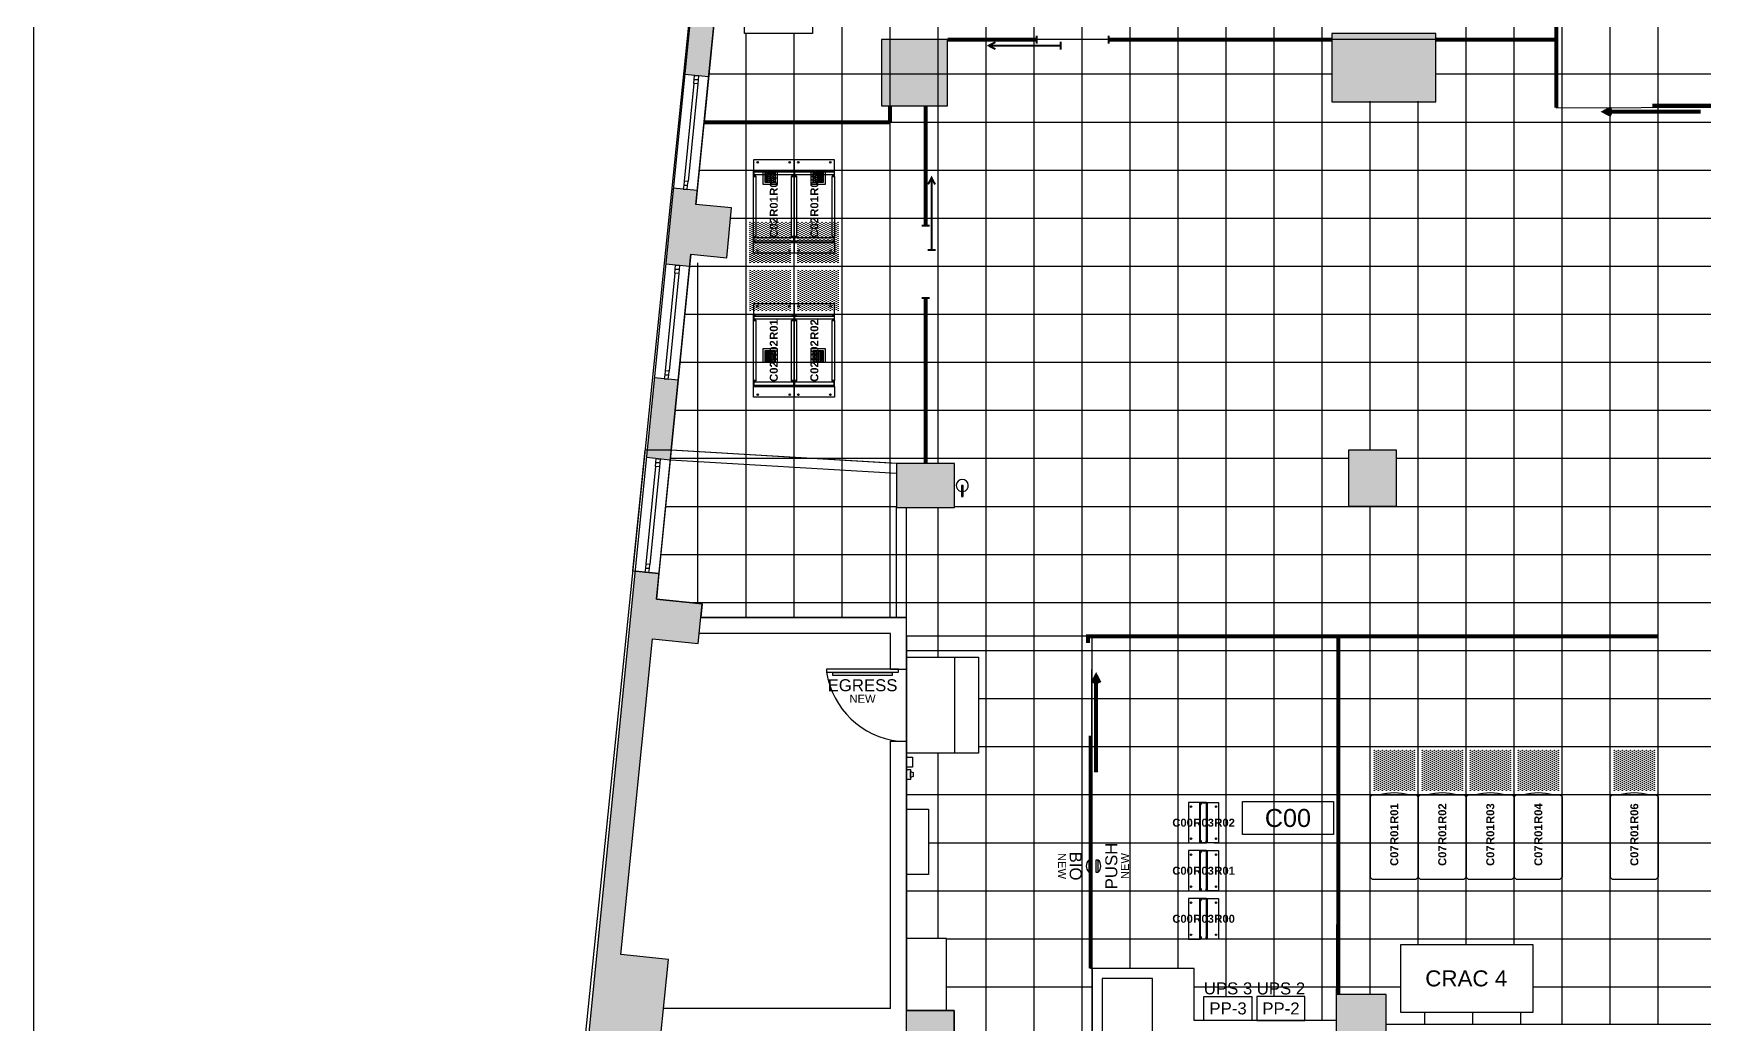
# Model space of a CAD drawing. Header units: inches. Extents: x 271316 to 275987, y 273433 to 275617.
# Drawn here: x 273293 to 274129, y 274491 to 274986 of the extents above; entities that cross this region are included whole.
import ezdxf
from ezdxf.enums import TextEntityAlignment as Align

# ---------------------------------------------------------------- set-up
doc = ezdxf.new("R2010")
doc.units = ezdxf.units.IN
doc.header["$LTSCALE"] = 48
doc.header["$MEASUREMENT"] = 0
for name, color, linetype in [('A-ANNO-TEXT-90', 1, 'Continuous'), ('A-ANNO-TEXT-CAGE', 4, 'Continuous'), ('A-COLS', 6, 'Continuous'), ('A-COLS-PATT', 8, 'Continuous'), ('A-FLOR-CAGE', 3, 'Continuous'), ('A-FLOR-DOOR', 3, 'Continuous'), ('A-FLOR-EQUIP', 3, 'Continuous'), ('A-FLOR-GLAZ', 2, 'Continuous'), ('A-FLOR-PART', 6, 'Continuous'), ('A-FLOR-PATT-RAFL', 8, 'Continuous'), ('A-FLOR-RACK', 3, 'Continuous'), ('A-FLOR-TILE', 8, 'Continuous'), ('E-ELEC-SEC-CONTROL', 1, 'Continuous')]:
    doc.layers.add(name, color=color, linetype=linetype)
doc.styles.add('BLTEXT', font='arial.ttf', dxfattribs={"height": 6})
doc.styles.add('CRR Text', font='arialbd.ttf', dxfattribs={"height": 4})
doc.styles.add('TITLES', font='arial.ttf')

# ---------------------------------------------------------------- blocks, each defined once
blk = doc.blocks.new('CAGE TAG')
at = {"linetype": 'Continuous'}
blk.add_lwpolyline([(-22.72, 8.29), (22.72, 8.29), (22.72, -8.29), (-22.72, -8.29)], close=True, dxfattribs=at)
at = {"style": 'TITLES'}
blk.add_attdef('CAGE', text='', height=9, dxfattribs=at).set_placement((0.01, 0), align=Align.MIDDLE_CENTER)
blk = doc.blocks.new('DOORCONTROL')
at = {"linetype": 'Continuous'}
blk.add_lwpolyline([(-15, -1.5), (15, -1.5), (15, -0.25), (-15, -0.25)], close=True, dxfattribs=at)
at = {"linetype": 'Continuous', "style": 'BLTEXT'}
for tag, height, p in [('ACTYPE', 6, (0, -6.49)), ('ACSTAT', 4, (0, -13.27))]:
    blk.add_attdef(tag, text='', height=height, dxfattribs=at).set_placement(p, align=Align.MIDDLE_CENTER)
blk = doc.blocks.new('ACCESSCONTROL')
at = {"linetype": 'Continuous'}
blk.add_lwpolyline([(-3, -1.25), (3, -1.25), (3, 0), (-3, 0)], close=True, dxfattribs=at)
blk.add_arc((0, 1.73), 4.22, 224.76027, 315.23973, dxfattribs=at)
at = {"linetype": 'Continuous', "style": 'BLTEXT'}
for tag, height, p in [('ACTYPE', 6, (0, -7.76)), ('ACSTAT', 4, (0, -14.54))]:
    blk.add_attdef(tag, text='', height=height, dxfattribs=at).set_placement(p, align=Align.MIDDLE_CENTER)
blk = doc.blocks.new('twopost')
for p, q in [((-7.5, 20.28), (-7.5, 0.03)), ((-1.5, 20.28), (-7.5, 20.28)), ((-1.875, 0.03), (-1.875, 20.28)), ((1.5, 20.31), (-1.5, 20.31)), ((-1.5, 20.31), (-1.5, 19.045)), ((-1.5, 19.045), (-1.5, 20.31)), ((-1.5, 0.03), (-1.5, 20.28)), ((-1.5, 19.045), (-1.45, 19.045)), ((-1.45, 19.045), (-1.5, 19.045)), ((-1.25, 19.245), (-1.25, 19.94)), ((-1.05, 20.14), (1.05, 20.14)), ((1.25, 19.94), (1.25, 19.245)), ((1.45, 19.045), (1.5, 19.045)), ((1.5, 19.045), (1.5, 20.31)), ((1.5, 20.28), (7.5, 20.28)), ((1.5, 0.03), (1.5, 20.28)), ((1.875, 0.03), (1.875, 20.28)), ((7.5, 20.28), (7.5, 0.03)), ((-7.5, 0.03), (-1.5, 0.03)), ((-1.5, 0), (-1.5, 1.265)), ((-1.5, 1.265), (-1.45, 1.265)), ((-1.5, 1.265), (-1.5, 0)), ((-1.45, 1.265), (-1.5, 1.265)), ((1.5, 0), (-1.5, 0)), ((-1.25, 1.065), (-1.25, 0.37)), ((-1.05, 0.17), (1.05, 0.17)), ((1.25, 0.37), (1.25, 1.065)), ((1.45, 1.265), (1.5, 1.265)), ((1.5, 1.265), (1.5, 0)), ((7.5, 0.03), (1.5, 0.03))]:
    blk.add_line(p, q)
for centre in [(-6.25, 18.16), (6.25, 18.16), (-6.25, 2.16), (6.25, 2.16)]:
    blk.add_circle(centre, 0.375)
for centre, start, end in [((-1.45, 19.245), 270, 0), ((-1.05, 19.94), 90, 180), ((1.05, 19.94), 0, 90), ((1.45, 19.245), 180, 270), ((-1.45, 1.065), 0, 90), ((-1.05, 0.37), 180, 270), ((1.05, 0.37), 270, 0), ((1.45, 1.065), 90, 180)]:
    blk.add_arc(centre, 0.2, start, end)
at = {"style": 'CRR Text'}
for tag, p in [('CG', (-10.5, 10.155)), ('RW', (0, 10.155)), ('RK', (10.5, 10.155))]:
    blk.add_attdef(tag, text='', height=4, dxfattribs=at).set_placement(p, align=Align.MIDDLE_CENTER)
blk = doc.blocks.new('SR4POST')
for points in [[(-2.8, 10.15375), (2.5, 10.15375), (2.5, -10.125), (-2.8, -10.125)], [(4.75, 9.98375), (3.25, 9.98375), (3.25, -9.955), (4.75, -9.955)], [(5.5, 10.15375), (35.5, 10.15375), (35.5, 8.88875), (5.5, 8.88875)], [(36.25, 9.98375), (37.75, 9.98375), (37.75, -9.955), (36.25, -9.955)], [(43.8, 10.15375), (38.5, 10.15375), (38.5, -10.125), (43.8, -10.125)], [(5.5, -8.86), (35.5, -8.86), (35.5, -10.125), (5.5, -10.125)]]:
    blk.add_lwpolyline(points, close=True)
for points in [[(5.45, 8.88875), (5.5, 8.88875), (5.45, 8.88875, -0.414213562), (5.25, 9.08875), (5.25, 9.78375, 0.414213562), (5.05, 9.98375), (2.95, 9.98375, 0.414213562), (2.75, 9.78375), (2.75, 9.08875, -0.414213562), (2.55, 8.88875), (2.5, 8.88875), (2.5, 10.15375), (5.5, 10.15375), (5.5, 8.88875), (5.5, 10.15375)], [(38.45, 8.88875), (38.5, 8.88875), (38.45, 8.88875, -0.414213562), (38.25, 9.08875), (38.25, 9.78375, 0.414213562), (38.05, 9.98375), (35.95, 9.98375, 0.414213562), (35.75, 9.78375), (35.75, 9.08875, -0.414213562), (35.55, 8.88875), (35.5, 8.88875), (35.5, 10.15375), (38.5, 10.15375), (38.5, 8.88875), (38.5, 10.15375)], [(5.45, -8.86), (5.5, -8.86), (5.45, -8.86, 0.414213562), (5.25, -9.06), (5.25, -9.755, -0.414213562), (5.05, -9.955), (2.95, -9.955, -0.414213562), (2.75, -9.755), (2.75, -9.06, 0.414213562), (2.55, -8.86), (2.5, -8.86), (2.5, -10.125), (5.5, -10.125), (5.5, -8.86), (5.5, -10.125)], [(38.45, -8.86), (38.5, -8.86), (38.45, -8.86, 0.414213562), (38.25, -9.06), (38.25, -9.755, -0.414213562), (38.05, -9.955), (35.95, -9.955, -0.414213562), (35.75, -9.755), (35.75, -9.06, 0.414213562), (35.55, -8.86), (35.5, -8.86), (35.5, -10.125), (38.5, -10.125), (38.5, -8.86), (38.5, -10.125)]]:
    blk.add_lwpolyline(points, format="xyb")
for centre in [(-1.55, 7.995), (42.55, 8.02375), (-1.55, -8.005), (42.55, -7.97625)]:
    blk.add_circle(centre, 0.375)
at = {"style": 'CRR Text'}
for tag, p in [('CG', (10, 0)), ('RW', (20.5, 0)), ('RK', (31, 0))]:
    blk.add_attdef(tag, text='', height=4, dxfattribs=at).set_placement(p, align=Align.MIDDLE_CENTER)
blk = doc.blocks.new('venttile')
for centre in [(-22, 22), (-22, 21), (-22, 20), (-22, 19), (-22, 18), (-22, 17), (-21, 21.5), (-21, 20.5), (-21, 19.5), (-21, 18.5), (-21, 17.5), (-20, 22), (-20, 21), (-20, 20), (-20, 19), (-20, 18), (-20, 17), (-19, 21.5), (-19, 20.5), (-19, 19.5), (-19, 18.5), (-19, 17.5), (-18, 22), (-18, 21), (-18, 20), (-18, 19), (-18, 18), (-18, 17), (-17, 21.5), (-17, 20.5), (-17, 19.5), (-17, 18.5), (-17, 17.5), (-16, 22), (-16, 21), (-16, 20), (-16, 19), (-16, 18), (-16, 17), (-15, 21.5), (-15, 20.5), (-15, 19.5), (-15, 18.5), (-15, 17.5), (-14, 22), (-14, 21), (-14, 20), (-14, 19), (-14, 18), (-14, 17), (-13, 21.5), (-13, 20.5), (-13, 19.5), (-13, 18.5), (-13, 17.5), (-12, 22), (-12, 21), (-12, 20), (-12, 19), (-12, 18), (-12, 17), (-11, 21.5), (-11, 20.5), (-11, 19.5), (-11, 18.5), (-11, 17.5), (-10, 22), (-10, 21), (-10, 20), (-10, 19), (-10, 18), (-10, 17), (-9, 21.5), (-9, 20.5), (-9, 19.5), (-9, 18.5), (-9, 17.5), (-8, 22), (-8, 21), (-8, 20), (-8, 19), (-8, 18), (-8, 17), (-7, 21.5), (-7, 20.5), (-7, 19.5), (-7, 18.5), (-7, 17.5), (-6, 22), (-6, 21), (-6, 20), (-6, 19), (-6, 18), (-6, 17), (-5, 21.5), (-5, 20.5), (-5, 19.5), (-5, 18.5), (-5, 17.5), (-4, 22), (-4, 21), (-4, 20), (-4, 19), (-4, 18), (-4, 17), (-3, 21.5), (-3, 20.5), (-3, 19.5), (-3, 18.5), (-3, 17.5), (-2, 22), (-2, 21), (-2, 20), (-2, 19), (-2, 18), (-2, 17), (-22, 16), (-22, 15), (-22, 14), (-22, 13), (-22, 12), (-22, 11), (-22, 10), (-22, 9), (-21, 16.5), (-21, 15.5), (-21, 14.5), (-21, 13.5), (-21, 12.5), (-21, 11.5), (-21, 10.5), (-21, 9.5), (-21, 8.5), (-20, 16), (-20, 15), (-20, 14), (-20, 13), (-20, 12), (-20, 11), (-20, 10), (-20, 9), (-19, 16.5), (-19, 15.5), (-19, 14.5), (-19, 13.5), (-19, 12.5), (-19, 11.5), (-19, 10.5), (-19, 9.5), (-19, 8.5), (-18, 16), (-18, 15), (-18, 14), (-18, 13), (-18, 12), (-18, 11), (-18, 10), (-18, 9), (-17, 16.5), (-17, 15.5), (-17, 14.5), (-17, 13.5), (-17, 12.5), (-17, 11.5), (-17, 10.5), (-17, 9.5), (-17, 8.5), (-16, 16), (-16, 15), (-16, 14), (-16, 13), (-16, 12), (-16, 11), (-16, 10), (-16, 9), (-15, 16.5), (-15, 15.5), (-15, 14.5), (-15, 13.5), (-15, 12.5), (-15, 11.5), (-15, 10.5), (-15, 9.5), (-15, 8.5), (-14, 16), (-14, 15), (-14, 14), (-14, 13), (-14, 12), (-14, 11), (-14, 10), (-14, 9), (-13, 16.5), (-13, 15.5), (-13, 14.5), (-13, 13.5), (-13, 12.5), (-13, 11.5), (-13, 10.5), (-13, 9.5), (-13, 8.5), (-12, 16), (-12, 15), (-12, 14), (-12, 13), (-12, 12), (-12, 11), (-12, 10), (-12, 9), (-11, 16.5), (-11, 15.5), (-11, 14.5), (-11, 13.5), (-11, 12.5), (-11, 11.5), (-11, 10.5), (-11, 9.5), (-11, 8.5), (-10, 16), (-10, 15), (-10, 14), (-10, 13), (-10, 12), (-10, 11), (-10, 10), (-10, 9), (-9, 16.5), (-9, 15.5), (-9, 14.5), (-9, 13.5), (-9, 12.5), (-9, 11.5), (-9, 10.5), (-9, 9.5), (-9, 8.5), (-8, 16), (-8, 15), (-8, 14), (-8, 13), (-8, 12), (-8, 11), (-8, 10), (-8, 9), (-7, 16.5), (-7, 15.5), (-7, 14.5), (-7, 13.5), (-7, 12.5), (-7, 11.5), (-7, 10.5), (-7, 9.5), (-7, 8.5), (-6, 16), (-6, 15), (-6, 14), (-6, 13), (-6, 12), (-6, 11), (-6, 10), (-6, 9), (-5, 16.5), (-5, 15.5), (-5, 14.5), (-5, 13.5), (-5, 12.5), (-5, 11.5), (-5, 10.5), (-5, 9.5), (-5, 8.5), (-4, 16), (-4, 15), (-4, 14), (-4, 13), (-4, 12), (-4, 11), (-4, 10), (-4, 9), (-3, 16.5), (-3, 15.5), (-3, 14.5), (-3, 13.5), (-3, 12.5), (-3, 11.5), (-3, 10.5), (-3, 9.5), (-3, 8.5), (-2, 16), (-2, 15), (-2, 14), (-2, 13), (-2, 12), (-2, 11), (-2, 10), (-2, 9), (-22, 8), (-22, 7), (-22, 6), (-22, 5), (-22, 4), (-22, 3), (-22, 2), (-21, 7.5), (-21, 6.5), (-21, 5.5), (-21, 4.5), (-21, 3.5), (-21, 2.5), (-20, 8), (-20, 7), (-20, 6), (-20, 5), (-20, 4), (-20, 3), (-20, 2), (-19, 7.5), (-19, 6.5), (-19, 5.5), (-19, 4.5), (-19, 3.5), (-19, 2.5), (-18, 8), (-18, 7), (-18, 6), (-18, 5), (-18, 4), (-18, 3), (-18, 2), (-17, 7.5), (-17, 6.5), (-17, 5.5), (-17, 4.5), (-17, 3.5), (-17, 2.5), (-16, 8), (-16, 7), (-16, 6), (-16, 5), (-16, 4), (-16, 3), (-16, 2), (-15, 7.5), (-15, 6.5), (-15, 5.5), (-15, 4.5), (-15, 3.5), (-15, 2.5), (-14, 8), (-14, 7), (-14, 6), (-14, 5), (-14, 4), (-14, 3), (-14, 2), (-13, 7.5), (-13, 6.5), (-13, 5.5), (-13, 4.5), (-13, 3.5), (-13, 2.5), (-12, 8), (-12, 7), (-12, 6), (-12, 5), (-12, 4), (-12, 3), (-12, 2), (-11, 7.5), (-11, 6.5), (-11, 5.5), (-11, 4.5), (-11, 3.5), (-11, 2.5), (-10, 8), (-10, 7), (-10, 6), (-10, 5), (-10, 4), (-10, 3), (-10, 2), (-9, 7.5), (-9, 6.5), (-9, 5.5), (-9, 4.5), (-9, 3.5), (-9, 2.5), (-8, 8), (-8, 7), (-8, 6), (-8, 5), (-8, 4), (-8, 3), (-8, 2), (-7, 7.5), (-7, 6.5), (-7, 5.5), (-7, 4.5), (-7, 3.5), (-7, 2.5), (-6, 8), (-6, 7), (-6, 6), (-6, 5), (-6, 4), (-6, 3), (-6, 2), (-5, 7.5), (-5, 6.5), (-5, 5.5), (-5, 4.5), (-5, 3.5), (-5, 2.5), (-4, 8), (-4, 7), (-4, 6), (-4, 5), (-4, 4), (-4, 3), (-4, 2), (-3, 7.5), (-3, 6.5), (-3, 5.5), (-3, 4.5), (-3, 3.5), (-3, 2.5), (-2, 8), (-2, 7), (-2, 6), (-2, 5), (-2, 4), (-2, 3), (-2, 2)]:
    blk.add_circle(centre, 0.1)
blk = doc.blocks.new('BRUSHTILE')
h = blk.add_hatch()
h.set_pattern_fill('ANSI36', color=256, scale=4, angle=135, style=0)
h.paths.add_polyline_path([(-9.5, 6), (-12, 6), (-12, 0), (-9.5, 0)])
h.paths.add_polyline_path([(-12, 6), (-14.5, 6), (-14.5, 0), (-12, 0)])
blk.add_line((-12, 0), (-12, 6))
for points in [[(-15.5, 0), (-15.5, 7), (-8.5, 7), (-8.5, 0)], [(-14.5, 0), (-14.5, 6), (-9.5, 6), (-9.5, 0)]]:
    blk.add_lwpolyline(points)
blk = doc.blocks.new('tripplite-sr42ub-r')
for p, q in [((-41, 0), (-42, -1)), ((-1, 0), (-41, 0)), ((0, -1), (-1, 0)), ((-42, -1), (-42, -23)), ((0, -1), (0, -23)), ((-42, -23), (-41, -24)), ((-1, -24), (-41, -24)), ((-1, -24), (0, -23))]:
    blk.add_line(p, q)
blk.add_arc((-27.62, -12), 28.62, 344.81071, 15.18929)
at = {"style": 'CRR Text'}
for tag, p in [('CG', (-30.33, -12)), ('RW', (-19.83, -12)), ('RK', (-9.33, -12))]:
    blk.add_attdef(tag, text='', height=4, dxfattribs=at).set_placement(p, align=Align.MIDDLE_CENTER)

msp = doc.modelspace()

# ---------------------------------------------------------------- hatches: boundary and pattern name
at = {"layer": 'A-COLS-PATT'}
for points in [[(273634.0311, 274994.9872), (273622.0907, 274996.1813), (273618.9973, 274965.2477), (273630.9377, 274964.0536)], [(273717.3969, 274982.6449), (273717.3969, 274949.6449), (273750.3969, 274949.6449), (273750.3969, 274982.6449)], [(273942.3969, 274985.6449), (273942.3969, 274951.6449), (273994.3969, 274951.6449), (273994.3969, 274985.6449)], [(273642.4787, 274898.5656), (273624.568, 274900.3567), (273625.266, 274907.3365), (273613.3256, 274908.5305), (273609.5204, 274870.4786), (273620.9828, 274869.3323), (273621.4656, 274869.3323), (273622.0804, 274875.4807), (273639.9911, 274873.6897)], [(273615.7891, 274812.5674), (273603.8487, 274813.7614), (273599.8577, 274773.8514), (273611.7981, 274772.6573)], [(273753.8969, 274770.921), (273724.8969, 274770.921), (273724.8969, 274748.921), (273753.8969, 274748.921)], [(273950.807, 274777.6448), (273950.807, 274749.6448), (273974.807, 274749.6448), (273974.807, 274777.6448)], [(273610.8511, 274523.1872), (273587.0887, 274525.5635), (273602.8598, 274683.2742), (273625.7456, 274680.9856), (273627.7357, 274700.8863), (273604.8499, 274703.1749), (273606.1264, 274715.9402), (273594.1859, 274717.1343), (273568.4815, 274460.09), (273573.9833, 274459.5398), (273585.9238, 274458.3458), (273586.5208, 274464.316), (273604.7814, 274462.49)], [(273969.6775, 274505.6448), (273944.6775, 274505.6448), (273944.6775, 274457.6448), (273969.6775, 274457.6448)], [(273729.6469, 274497.6294), (273729.6469, 274440.6294), (273753.6469, 274440.6294), (273753.6469, 274497.6294)]]:
    msp.add_hatch(color=256, dxfattribs=at).paths.add_polyline_path(points)

# ---------------------------------------------------------------- linework, layer by layer
for points in [[(273648.837, 275263.6448), (273491.737, 273727.6448), (274334.8969, 273727.6448), (274338.8969, 274633.6448), (274525.6469, 274633.6448), (274525.6469, 275063.6449), (274534.6469, 275063.6449), (274534.6469, 275265.6449), (273649.0416, 275265.6449)], [(274054.6442, 275226.6448), (274054.6442, 274982.6449), (274054.6442, 274982.6449), (273717.3969, 274982.6449), (273717.3969, 274949.6449), (273721.6523, 274949.6449), (273721.6523, 274941.3323), (273628.8969, 274941.3323), (273640.3237, 275057.9128)], [(274054.6442, 275226.6448), (274054.6442, 274948.6336), (274309.6469, 274949.6336)], [(273753.6469, 274440.6294), (273753.6469, 274497.6294), (273729.8969, 274497.6294), (273729.8969, 274693.921), (273627.0392, 274693.921), (273627.7357, 274700.8863), (273604.8499, 274703.1749), (273622.0804, 274875.4807), (273639.9911, 274873.6897), (273642.4787, 274898.5656), (273624.568, 274900.3567), (273640.3237, 275057.9128)], [(274164.6775, 274490.6448), (273969.6775, 274490.6448), (273969.6775, 274505.6448), (273945.6775, 274505.6448), (273945.6775, 274684.6448), (273820.6572, 274684.6448), (273729.8969, 274684.6448), (273729.8969, 274748.921), (273753.8969, 274748.921), (273753.8969, 274770.921), (273725.1941, 274770.9122), (273721.6523, 274771.1232), (273612.296, 274777.6365), (273622.0804, 274875.4807), (273639.9911, 274873.6897), (273642.4787, 274898.5656), (273624.568, 274900.3567), (273640.3237, 275057.9128)], [(273822.6469, 274378.6448), (273822.6469, 274684.6448), (273729.8969, 274684.6448), (273729.8969, 274684.6448), (273729.8969, 274497.6294), (273753.6469, 274497.6294), (273753.6469, 274440.6294)], [(274164.6775, 274490.6448), (273969.6775, 274490.6448), (273969.6775, 274505.6448), (273944.6775, 274505.6448), (273944.6775, 274492.6448), (273873.6775, 274492.6448), (273873.6775, 274518.6448), (273822.6469, 274518.6448), (273822.6469, 274378.6448)]]:
    msp.add_lwpolyline(points)
for points in [[(273627.0392, 274693.921), (273729.8969, 274693.921), (273729.8969, 274748.921), (273753.8969, 274748.921), (273753.8969, 274770.921), (273725.1941, 274770.9122), (273612.296, 274777.6365), (273599.1287, 274777.6365), (273592.9532, 274717.2575), (273606.1264, 274715.9402), (273604.8499, 274703.1749), (273627.7357, 274700.8863)], [(273821.9004, 274518.6448), (273822.6469, 274684.6448), (273945.6775, 274684.6448), (273944.6775, 274492.6448), (273873.6775, 274492.6448), (273873.6775, 274518.6448), (273822.6469, 274518.6448)]]:
    msp.add_lwpolyline(points, close=True)
at = {"layer": 'A-COLS'}
for p, q in [((273634.0311, 274994.9872), (273630.9377, 274964.0536)), ((273630.9377, 274964.0536), (273618.9973, 274965.2477)), ((273625.266, 274907.3365), (273613.3256, 274908.5305)), ((273625.266, 274907.3365), (273624.568, 274900.3567)), ((273622.0804, 274875.4807), (273621.4608, 274869.2845)), ((273621.4608, 274869.2845), (273609.5204, 274870.4786)), ((273615.7891, 274812.5674), (273603.8487, 274813.7614)), ((273615.7891, 274812.5674), (273611.7981, 274772.6573)), ((273611.7981, 274772.6573), (273599.8577, 274773.8514)), ((273606.1264, 274715.9402), (273594.1859, 274717.1343)), ((273606.1264, 274715.9402), (273604.8499, 274703.1749))]:
    msp.add_line(p, q, dxfattribs=at)
for points in [[(273648.837, 275263.6448), (273568.4815, 274460.09), (273573.9833, 274459.5398), (273519.3516, 273913.2226)], [(273622.0804, 274875.4807), (273639.9911, 274873.6897), (273642.4787, 274898.5656), (273624.568, 274900.3567)], [(273602.8598, 274683.2742), (273625.7456, 274680.9856), (273627.7357, 274700.8863), (273604.8499, 274703.1749)], [(273604.7814, 274462.49), (273610.8511, 274523.1872), (273587.0887, 274525.5635), (273602.8598, 274683.2742)]]:
    msp.add_lwpolyline(points, dxfattribs=at)
for points in [[(273717.3969, 274982.6449), (273717.3969, 274949.6449), (273750.3969, 274949.6449), (273750.3969, 274982.6449)], [(273942.3969, 274985.6449), (273942.3969, 274951.6449), (273994.3969, 274951.6449), (273994.3969, 274985.6449)], [(273724.8969, 274770.921), (273724.8969, 274748.921), (273753.8969, 274748.921), (273753.8969, 274770.921)], [(273950.807, 274777.6448), (273950.807, 274749.6448), (273974.807, 274749.6448), (273974.807, 274777.6448)], [(273944.6775, 274505.6448), (273944.6775, 274457.6448), (273969.6775, 274457.6448), (273969.6775, 274505.6448)], [(273729.6469, 274497.6294), (273729.6469, 274440.6294), (273753.6469, 274440.6294), (273753.6469, 274497.6294)]]:
    msp.add_lwpolyline(points, close=True, dxfattribs=at)
at = {"layer": 'A-FLOR-CAGE', "const_width": 2}
for points in [[(274309.6469, 275243.6448), (274309.6469, 274949.6336), (274102.6441, 274949.6336)], [(274054.6442, 274948.6336), (274054.6442, 274982.6449)], [(273721.6523, 274941.3323), (273721.6523, 274949.6449)], [(273739.3969, 274889.6449), (273739.3969, 274949.6449)], [(274082.2138, 274948.3767), (274078.8968, 274946.6336), (274082.2138, 274944.8904)], [(274078.8968, 274946.6336), (274126.8968, 274946.6336)], [(273739.3969, 274770.921), (273739.3969, 274853.6449)], [(273820.6572, 274681.1953), (273820.6572, 274684.6448), (273945.6775, 274684.6448), (273945.6775, 274505.6448)], [(274105.6523, 274684.6448), (273945.6775, 274684.6448)], [(273945.6775, 274684.6448), (273945.6775, 274570.3323)], [(273826.4069, 274661.3107), (273824.6637, 274664.6276), (273822.9206, 274661.3107)], [(273824.6637, 274664.6276), (273824.6637, 274616.6276)], [(273821.9004, 274518.6448), (273821.9004, 274634.8708)]]:
    msp.add_lwpolyline(points, dxfattribs=at)
at = {"layer": 'A-FLOR-CAGE', "color": 3}
for points, const_width in [([(274054.6442, 274982.6449), (274054.6442, 275226.6448)], 2), ([(273794.9878, 274982.6449), (273750.3969, 274982.6449)], 2), ([(273806.9878, 274979.6449), (273770.9878, 274979.6449)], 1), ([(273806.9878, 274981.6449), (273806.9878, 274977.6449)], 1), ([(273942.3969, 274982.6449), (273830.9878, 274982.6449)], 2), ([(273994.3969, 274982.6449), (274054.6442, 274982.6449)], 2), ([(273721.6523, 274941.3323), (273628.8969, 274941.3323)], 2), ([(273742.3969, 274877.6449), (273742.3969, 274913.6449)], 1), ([(273740.3969, 274877.6449), (273744.3969, 274877.6449)], 1)]:
    msp.add_lwpolyline(points, dxfattribs=dict(at, const_width=const_width))
for points in [[(273774.3047, 274977.9017, 1, 1, 0), (273770.9878, 274979.6449, 1, 1, 0), (273774.3047, 274981.388, 0, 0, 0)], [(273744.14, 274910.328, 1, 1, 0), (273742.3969, 274913.6449, 1, 1, 0), (273740.6537, 274910.328, 0, 0, 0)]]:
    msp.add_lwpolyline(points, format="xyseb", dxfattribs=at)
at = {"layer": 'A-FLOR-DOOR'}
msp.add_line((273753.8969, 274674.1375), (273753.8969, 274626.1375), dxfattribs=at)
at = {"layer": 'A-FLOR-DOOR', "color": 3, "const_width": 1}
for points in [[(273794.9878, 274980.6449), (273794.9878, 274984.6449)], [(273830.9878, 274980.6449), (273830.9878, 274984.6449)], [(273737.3969, 274889.6449), (273741.3969, 274889.6449)], [(273737.3969, 274853.6449), (273741.3969, 274853.6449)]]:
    msp.add_lwpolyline(points, dxfattribs=at)
at = {"layer": 'A-FLOR-DOOR'}
msp.add_lwpolyline([(273729.8969, 274674.1375), (273765.8969, 274674.1375), (273765.8969, 274626.1375), (273729.8969, 274626.1375)], dxfattribs=at)
msp.add_lwpolyline([(273725.8969, 274668.1375), (273689.8969, 274668.1375), (273689.8969, 274666.6375), (273725.8969, 274666.6375)], close=True, dxfattribs=at)
at = {"layer": 'A-FLOR-DOOR', "color": 8}
msp.add_arc((273730.6863, 274673.1678), 41.3089, 189.0957835, 263.3419618, dxfattribs=at)
at = {"layer": 'A-FLOR-EQUIP', "color": 2}
for points in [[(273648.8758, 275051.6448), (273682.8758, 275051.6448), (273682.8758, 274985.6448), (273648.8758, 274985.6448)], [(274042.8969, 274530.6448), (274042.8969, 274496.6448), (273976.8969, 274496.6448), (273976.8969, 274530.6448)], [(273902.4966, 274504.6448), (273902.4966, 274492.6448), (273878.5005, 274492.6448), (273878.5005, 274504.6448)], [(273905.0045, 274504.6448), (273905.0045, 274492.6448), (273929.0006, 274492.6448), (273929.0006, 274504.6448)]]:
    msp.add_lwpolyline(points, close=True, dxfattribs=at)
at = {"layer": 'A-FLOR-EQUIP'}
for points in [[(273757.3261, 274759.921), (273757.3261, 274754.4626), (273758.2129, 274754.4626), (273758.2129, 274759.921)], [(273729.8969, 274624.2496), (273732.8949, 274624.2496), (273732.8949, 274619.2496), (273729.8969, 274619.2496)], [(273729.8969, 274618.0632), (273731.8969, 274618.0632), (273731.8969, 274613.0632), (273729.8969, 274613.0632)], [(273731.8969, 274617.0632), (273733.1469, 274616.5632), (273733.1469, 274614.5632), (273731.8969, 274614.0632)], [(273729.8969, 274598.2984), (273740.8673, 274598.2984), (273740.8673, 274565.6091), (273729.8969, 274565.6091)]]:
    msp.add_lwpolyline(points, close=True, dxfattribs=at)
at = {"layer": 'A-FLOR-EQUIP', "color": 5}
msp.add_lwpolyline([(273729.8969, 274497.6294), (273749.8969, 274497.6294), (273749.8969, 274533.6294), (273729.8969, 274533.6294)], close=True, dxfattribs=at)
at = {"layer": 'A-FLOR-EQUIP'}
msp.add_arc((273757.7695, 274759.921), 3, 278.499363, 261.500637, dxfattribs=at)
at = {"layer": 'A-FLOR-GLAZ'}
for p, q in [((273630.9377, 274964.0536), (273625.266, 274907.3365)), ((273623.5745, 274960.77), (273618.6988, 274912.0132)), ((273625.5645, 274960.571), (273620.6888, 274911.8142)), ((273614.0858, 274866.0021), (273609.2101, 274817.2452)), ((273616.0758, 274865.8031), (273611.2001, 274817.0462)), ((273621.4608, 274869.2845), (273615.7891, 274812.5674)), ((273611.7981, 274772.6573), (273606.1264, 274715.9402)), ((273604.423, 274769.3749), (273599.5474, 274720.6181)), ((273606.4131, 274769.1759), (273601.5374, 274720.4191))]:
    msp.add_line(p, q, dxfattribs=at)
for points in [[(273623.9725, 274964.7501), (273625.9625, 274964.5511), (273625.7635, 274962.5611), (273623.7735, 274962.7601)], [(273623.7735, 274962.7601), (273625.7635, 274962.5611), (273625.5645, 274960.571), (273623.5745, 274960.77)], [(273618.3008, 274908.033), (273620.2908, 274907.834), (273620.4898, 274909.8241), (273618.4998, 274910.0231)], [(273618.4998, 274910.0231), (273620.4898, 274909.8241), (273620.6888, 274911.8142), (273618.6988, 274912.0132)], [(273614.2848, 274867.9921), (273616.2748, 274867.7931), (273616.0758, 274865.8031), (273614.0858, 274866.0021)], [(273614.4838, 274869.9822), (273616.4738, 274869.7832), (273616.2748, 274867.7931), (273614.2848, 274867.9921)], [(273608.8121, 274813.2651), (273610.8021, 274813.0661), (273611.0011, 274815.0562), (273609.0111, 274815.2552)], [(273609.0111, 274815.2552), (273611.0011, 274815.0562), (273611.2001, 274817.0462), (273609.2101, 274817.2452)], [(273604.622, 274771.365), (273606.6121, 274771.166), (273606.4131, 274769.1759), (273604.423, 274769.3749)], [(273604.8211, 274773.355), (273606.8111, 274773.156), (273606.6121, 274771.166), (273604.622, 274771.365)], [(273599.1493, 274716.6379), (273601.1394, 274716.4389), (273601.3384, 274718.429), (273599.3483, 274718.628)], [(273599.3483, 274718.628), (273601.3384, 274718.429), (273601.5374, 274720.4191), (273599.5474, 274720.6181)]]:
    msp.add_lwpolyline(points, close=True, dxfattribs=at)
at = {"layer": 'A-FLOR-PART'}
for p, q in [((273724.8969, 274765.921), (273611.7981, 274772.6573)), ((273725.1941, 274770.9122), (273612.0954, 274777.6485)), ((273724.8969, 274693.921), (273724.8969, 274748.921)), ((273729.8969, 274693.921), (273729.8969, 274748.921)), ((273729.8969, 274693.921), (273627.0392, 274693.921)), ((273729.8969, 274668.1375), (273729.8969, 274693.921)), ((273721.8969, 274685.921), (273626.2392, 274685.921)), ((273721.8969, 274668.1375), (273721.8969, 274685.921)), ((273721.8969, 274668.1375), (273729.8969, 274668.1375)), ((273721.8969, 274498.6294), (273721.8969, 274632.1375)), ((273721.8969, 274632.1375), (273729.8969, 274632.1375)), ((273729.8969, 274497.6294), (273729.8969, 274632.1375)), ((273721.8969, 274498.6294), (273608.3953, 274498.6294)), ((273944.6775, 274492.6448), (273873.6775, 274492.6448)), ((274164.6775, 274490.6448), (273969.6775, 274490.6448))]:
    msp.add_line(p, q, dxfattribs=at)
for points in [[(273873.6775, 274492.6448), (273873.6775, 274518.6448), (273822.6469, 274518.6448), (273822.6469, 274461.6448), (273827.6469, 274461.6448)], [(273827.6469, 274401.6448), (273827.6469, 274401.6448), (273827.6469, 274383.6448), (273852.8969, 274383.6448), (273852.8969, 274513.6448), (273852.8969, 274513.6448), (273852.8969, 274513.6448), (273827.6469, 274513.6448), (273827.6469, 274461.6448), (273827.6469, 274461.6448)]]:
    msp.add_lwpolyline(points, dxfattribs=at)
at = {"layer": 'A-FLOR-PATT-RAFL'}
for p, q in [((273697.6523, 274773.3323), (273697.6523, 275251.8439)), ((273721.6523, 274773.3323), (273721.6523, 275251.8439)), ((273769.6523, 274509.3323), (273769.6523, 275251.6448)), ((273793.6523, 274247.6448), (273793.6523, 275251.6448)), ((273745.6523, 274770.921), (273745.6523, 275169.3323)), ((273865.6523, 274641.5314), (273865.6523, 275169.3323)), ((273889.6523, 274629.3323), (273889.6523, 275169.3323)), ((273913.6523, 274504.8439), (273913.6523, 275169.3323)), ((273817.6523, 274383.8439), (273817.6523, 275085.3323)), ((273841.6523, 274518.6448), (273841.6523, 275085.3323)), ((273937.6523, 274492.6448), (273937.6523, 275039.844)), ((274009.6523, 274967.8439), (274009.6523, 275039.844)), ((274033.6523, 274965.3324), (274033.6523, 275039.844)), ((274057.6523, 274967.844), (274057.6523, 275039.844)), ((274081.6523, 274967.844), (274081.6523, 275039.844)), ((274105.6523, 274967.844), (274105.6523, 275039.844)), ((273649.6523, 274773.3323), (273649.6523, 274985.6448)), ((273673.6523, 274773.3323), (273673.6523, 274985.6448)), ((273942.3969, 274965.3323), (273631.2969, 274965.3323)), ((274009.6523, 274965.3323), (273994.3969, 274965.3323)), ((274009.6523, 274775.844), (274009.6523, 274967.8439)), ((274155.6523, 274965.3324), (274009.6523, 274965.3323)), ((274033.6523, 274775.844), (274033.6523, 274965.3324)), ((274057.6523, 274775.844), (274057.6523, 274967.844)), ((274081.6523, 274775.844), (274081.6523, 274967.844)), ((274105.6523, 274490.8439), (274105.6523, 274967.844)), ((273961.6523, 274777.6448), (273961.6523, 274951.844)), ((273985.6523, 274775.844), (273985.6523, 274951.844)), ((274473.6469, 274941.3324), (273628.8969, 274941.3323)), ((274473.6469, 274917.3324), (273626.4969, 274917.3323)), ((274108.8969, 274893.3324), (273642.1866, 274893.3323)), ((274470.3996, 274893.3324), (274108.8969, 274893.3324)), ((273625.6523, 274773.3323), (273625.6523, 274871.1995)), ((274192.1472, 274869.3324), (273621.6969, 274869.3323)), ((274218.5103, 274845.3324), (273619.2969, 274845.3323)), ((274170.6475, 274821.3324), (273616.8969, 274821.3323)), ((274170.6475, 274797.3324), (273614.4969, 274797.3323)), ((273950.807, 274773.3323), (273611.8656, 274773.3323)), ((273625.6523, 274701.4946), (273625.6523, 274773.3323)), ((273649.6523, 274693.921), (273649.6523, 274773.3323)), ((273673.6523, 274693.921), (273673.6523, 274773.3323)), ((273697.6523, 274693.921), (273697.6523, 274773.3323)), ((273721.6523, 274693.921), (273721.6523, 274773.3323)), ((274155.6469, 274773.3324), (273974.807, 274773.3323)), ((273985.6523, 274530.8439), (273985.6523, 274775.8439)), ((274009.6523, 274530.8439), (274009.6523, 274775.8439)), ((274033.6523, 274530.8439), (274033.6523, 274775.8439)), ((274057.6523, 274490.8439), (274057.6523, 274775.844)), ((274081.6523, 274490.8439), (274081.6523, 274775.844)), ((273724.8969, 274749.3323), (273609.6969, 274749.3323)), ((273745.6523, 274674.1375), (273745.6523, 274748.921)), ((273952.8969, 274749.3323), (273753.8969, 274749.3323)), ((274155.6469, 274749.3323), (273952.8969, 274749.3323)), ((273961.6523, 274505.6448), (273961.6523, 274749.6448)), ((273868.8969, 274725.3323), (273607.2969, 274725.3323)), ((273916.8969, 274725.3323), (273868.8969, 274725.3323)), ((273964.8969, 274725.3323), (273916.8969, 274725.3323)), ((274060.8969, 274725.3323), (273964.8969, 274725.3323)), ((274270.6469, 274725.3323), (274060.8969, 274725.3323)), ((273868.8969, 274701.3323), (273623.2758, 274701.3323)), ((274270.6469, 274701.3323), (273868.8969, 274701.3323)), ((273889.6523, 274677.3323), (273729.8969, 274677.3323)), ((274150.6469, 274677.3323), (273889.6523, 274677.3323)), ((273889.6523, 274653.3323), (273765.8969, 274653.3323)), ((274150.6469, 274653.3323), (273889.6523, 274653.3323)), ((273865.6523, 274518.6448), (273865.6523, 274641.3323)), ((274150.6469, 274629.3323), (273765.8969, 274629.3323)), ((273889.6523, 274504.8439), (273889.6523, 274629.3323)), ((273745.6523, 274533.6294), (273745.6523, 274626.1375)), ((274173.6775, 274605.3323), (273729.8969, 274605.3323)), ((273871.6523, 274581.3323), (273740.8673, 274581.3323)), ((274108.8969, 274581.3323), (273883.6523, 274581.3323)), ((274173.6775, 274581.3323), (274108.8969, 274581.3323)), ((274173.6775, 274557.3323), (273729.8969, 274557.3323)), ((274173.6775, 274533.3323), (273749.8969, 274533.3323)), ((273793.6523, 273992.0268), (273793.6523, 274516.776)), ((273822.6469, 274509.3323), (273749.8969, 274509.3323)), ((273769.6523, 273992.0268), (273769.6523, 274509.3323)), ((273976.8969, 274509.3323), (273873.6775, 274509.3323)), ((274173.6775, 274509.3323), (274042.8969, 274509.3323)), ((273988.8969, 274490.6448), (273988.8969, 274496.6448)), ((274012.8969, 274490.6448), (274012.8969, 274496.6448)), ((274036.8969, 274490.6448), (274036.8969, 274496.6448))]:
    msp.add_line(p, q, dxfattribs=at)
at = {"layer": 'DEFPOINTS'}
msp.add_lwpolyline([(274655.067, 275613.6825), (273293.478, 275613.6825), (273293.478, 273603.8309), (274655.067, 273603.8309)], close=True, dxfattribs=at)

# ---------------------------------------------------------------- block references
at = {"layer": 'A-ANNO-TEXT-CAGE'}
msp.add_blockref('CAGE TAG', (273920.501, 274593.8324), dxfattribs=at).add_auto_attribs({'CAGE': 'C00'})
at = {"layer": 'A-FLOR-PATT-RAFL'}
for p in [(273673.6523, 274869.3323), (273697.6523, 274869.3323), (273673.6523, 274845.3323), (273697.6523, 274845.3323), (273985.6523, 274605.6405), (274009.6523, 274605.6289), (274033.6523, 274605.6289), (274057.6523, 274605.6289), (274105.6523, 274605.6289)]:
    msp.add_blockref('venttile', p, dxfattribs=at)
at = {"layer": 'A-FLOR-RACK', "rotation": 90}
for name, p, values in [('SR4POST', (273663.5273, 274878.8323), {'CG': 'C02', 'RW': 'R01', 'RK': 'R01'}), ('SR4POST', (273683.8061, 274878.8323), {'CG': 'C02', 'RW': 'R01', 'RK': 'R02'}), ('SR4POST', (273663.5273, 274806.8323), {'CG': 'C02', 'RW': 'R02', 'RK': 'R01'}), ('SR4POST', (273683.8061, 274806.8323), {'CG': 'C02', 'RW': 'R02', 'RK': 'R02'}), ('tripplite-sr42ub-r', (273961.6523, 274605.3439), {'CG': 'C07', 'RW': 'R01', 'RK': 'R01'}), ('tripplite-sr42ub-r', (273985.6523, 274605.3323), {'CG': 'C07', 'RW': 'R01', 'RK': 'R02'}), ('tripplite-sr42ub-r', (274009.6523, 274605.3323), {'CG': 'C07', 'RW': 'R01', 'RK': 'R03'}), ('tripplite-sr42ub-r', (274033.6523, 274605.3323), {'CG': 'C07', 'RW': 'R01', 'RK': 'R04'}), ('tripplite-sr42ub-r', (274081.6523, 274605.3323), {'CG': 'C07', 'RW': 'R01', 'RK': 'R06'})]:
    msp.add_blockref(name, p, dxfattribs=at).add_auto_attribs(values)
at = {"layer": 'A-FLOR-RACK'}
for p, values in [((273878.3772, 274581.3323), {'CG': 'C00', 'RW': 'R03', 'RK': 'R02'}), ((273878.3772, 274557.3323), {'CG': 'C00', 'RW': 'R03', 'RK': 'R01'}), ((273878.3772, 274533.3323), {'CG': 'C00', 'RW': 'R03', 'RK': 'R00'})]:
    msp.add_blockref('twopost', p, dxfattribs=at).add_auto_attribs(values)
at = {"layer": 'A-FLOR-TILE'}
for p, rotation in [((273649.6523, 274917.3323), 180.0000052078247), ((273673.6523, 274917.3323), 180.0000052078247), ((273673.6523, 274821.3323), 5.207824697358544e-06), ((273697.6523, 274821.3323), 5.207824697358544e-06)]:
    msp.add_blockref('BRUSHTILE', p, dxfattribs=dict(at, rotation=rotation))
at = {"layer": 'E-ELEC-SEC-CONTROL'}
msp.add_blockref('DOORCONTROL', (273707.8969, 274666.6375), dxfattribs=at).add_auto_attribs({'ACTYPE': 'EGRESS', 'ACSTAT': 'NEW'})
for p, rotation, values in [((273824.4956, 274569.8344), 90, {'ACTYPE': 'PUSH', 'ACSTAT': 'NEW'}), ((273822.2008, 274569.8344), 270, {'ACTYPE': 'BIO', 'ACSTAT': 'NEW'})]:
    msp.add_blockref('ACCESSCONTROL', p, dxfattribs=dict(at, rotation=rotation)).add_auto_attribs(values)

# ---------------------------------------------------------------- texts
at = {"layer": 'A-ANNO-TEXT-90', "attachment_point": 5, "style": 'TITLES'}
for s, insert, char_height, width in [('CRAC 4', (274009.6523, 274513.6448), 8, 47.286535), ('UPS 3\\PPP-3', (273890.5865, 274503.6727), 6, 32.343914), ('UPS 2\\PPP-2', (273917.0404, 274503.6727), 6, 32.343914)]:
    msp.add_mtext(s, dxfattribs=dict(at, insert=insert, char_height=char_height, width=width))

doc.saveas('drawing.dxf')
